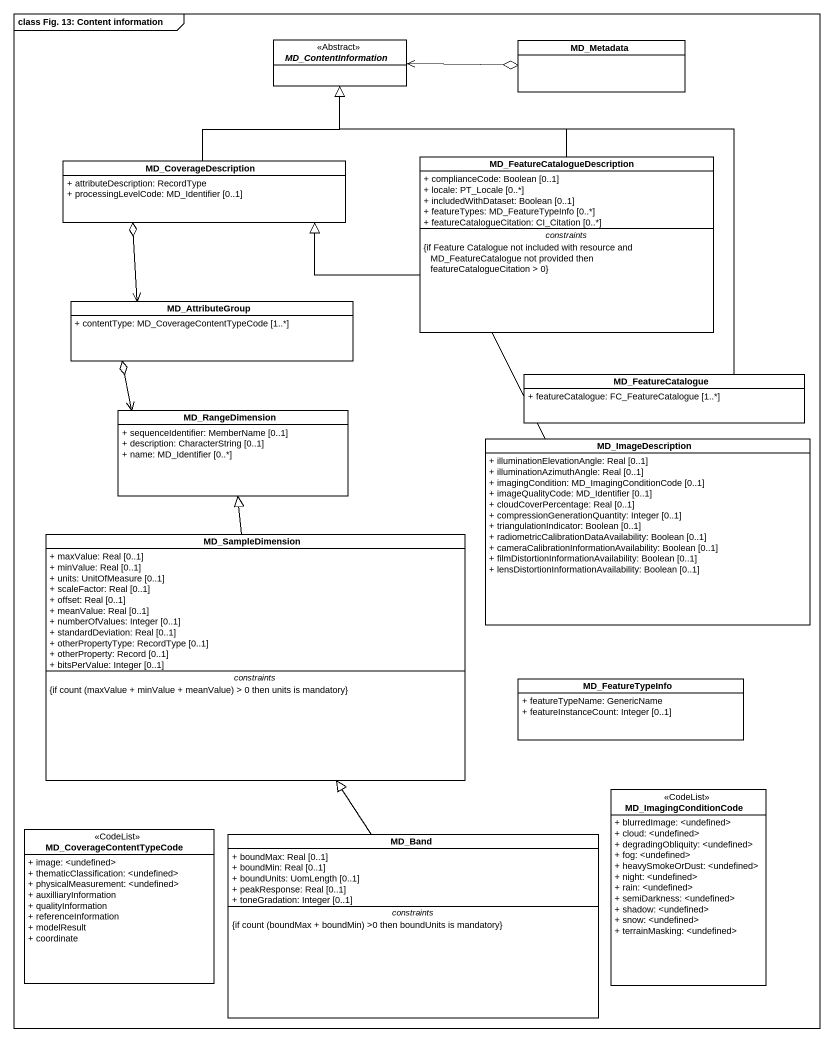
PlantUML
@startuml
mainframe class Fig. 13: Content information
hide circle
hide empty members
skinparam classAttributeIconSize 0
abstract class MD_ContentInformation <<Abstract>> #FFFFFF
class MD_Metadata #FFFFFF
class MD_CoverageDescription #FFFFFF {
  + attributeDescription: RecordType
  + processingLevelCode: MD_Identifier [0..1]
}
class "MD_FeatureCatalogueDescription" as MD_FeatureCatalogueDescripti #FFFFFF {
  + complianceCode: Boolean [0..1]
  + locale: PT_Locale [0..*]
  + includedWithDataset: Boolean [0..1]
  + featureTypes: MD_FeatureTypeInfo [0..*]
  + featureCatalogueCitation: CI_Citation [0..*]
  -- constraints --
  {if Feature Catalogue not included with resource and MD_FeatureCatalogue not provided then featureCatalogueCitation > 0}
}
class MD_AttributeGroup #FFFFFF {
  + contentType: MD_CoverageContentTypeCode [1..*]
}
class MD_FeatureCatalogue #FFFFFF {
  + featureCatalogue: FC_FeatureCatalogue [1..*]
}
class MD_RangeDimension #FFFFFF {
  + sequenceIdentifier: MemberName [0..1]
  + description: CharacterString [0..1]
  + name: MD_Identifier [0..*]
}
class MD_ImageDescription #FFFFFF {
  + illuminationElevationAngle: Real [0..1]
  + illuminationAzimuthAngle: Real [0..1]
  + imagingCondition: MD_ImagingConditionCode [0..1]
  + imageQualityCode: MD_Identifier [0..1]
  + cloudCoverPercentage: Real [0..1]
  + compressionGenerationQuantity: Integer [0..1]
  + triangulationIndicator: Boolean [0..1]
  + radiometricCalibrationDataAvailability: Boolean [0..1]
  + cameraCalibrationInformationAvailability: Boolean [0..1]
  + filmDistortionInformationAvailability: Boolean [0..1]
  + lensDistortionInformationAvailability: Boolean [0..1]
}
class MD_SampleDimension #FFFFFF {
  + maxValue: Real [0..1]
  + minValue: Real [0..1]
  + units: UnitOfMeasure [0..1]
  + scaleFactor: Real [0..1]
  + offset: Real [0..1]
  + meanValue: Real [0..1]
  + numberOfValues: Integer [0..1]
  + standardDeviation: Real [0..1]
  + otherPropertyType: RecordType [0..1]
  + otherProperty: Record [0..1]
  + bitsPerValue: Integer [0..1]
  -- constraints --
  {field} {if count (maxValue + minValue + meanValue) > 0 then units is mandatory}
}
class MD_FeatureTypeInfo #FFFFFF {
  + featureTypeName: GenericName
  + featureInstanceCount: Integer [0..1]
}
class MD_ImagingConditionCode <<CodeList>> #FFFFFF {
  + blurredImage: <undefined>
  + cloud: <undefined>
  + degradingObliquity: <undefined>
  + fog: <undefined>
  + heavySmokeOrDust: <undefined>
  + night: <undefined>
  + rain: <undefined>
  + semiDarkness: <undefined>
  + shadow: <undefined>
  + snow: <undefined>
  + terrainMasking: <undefined>
}
class MD_CoverageContentTypeCode <<CodeList>> #FFFFFF {
  + image: <undefined>
  + thematicClassification: <undefined>
  + physicalMeasurement: <undefined>
  + auxilliaryInformation
  + qualityInformation
  + referenceInformation
  + modelResult
  + coordinate
}
class MD_Band #FFFFFF {
  + boundMax: Real [0..1]
  + boundMin: Real [0..1]
  + boundUnits: UomLength [0..1]
  + peakResponse: Real [0..1]
  + toneGradation: Integer [0..1]
  -- constraints --
  {field} {if count (boundMax + boundMin) >0 then boundUnits is mandatory}
}
MD_Metadata o-left-> MD_ContentInformation
MD_CoverageDescription -up-|> MD_ContentInformation
MD_FeatureCatalogueDescripti -up-|> MD_ContentInformation
MD_AttributeGroup <-up-o MD_CoverageDescription
MD_FeatureCatalogue -up-|> MD_ContentInformation
MD_RangeDimension <-up-o MD_AttributeGroup
MD_ImageDescription -up-|> MD_CoverageDescription
MD_SampleDimension -up-|> MD_RangeDimension
MD_Band -up-|> MD_SampleDimension
@enduml
